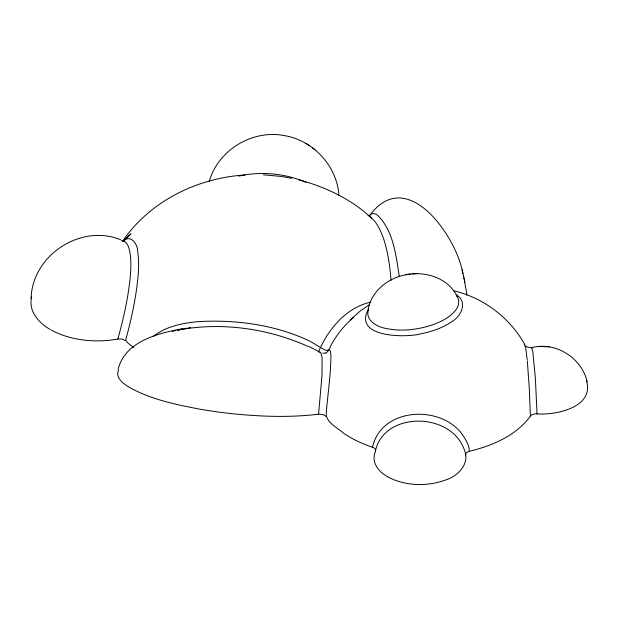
<?xml version="1.0" encoding="UTF-8"?>
<svg xmlns="http://www.w3.org/2000/svg" width="619" height="619" viewBox="0 0 619 619"><rect width="100%" height="100%" fill="white"/><g stroke="black" fill="none" stroke-linecap="round" stroke-linejoin="round"><path stroke-width="0.93" d="M375.493 451.352C375.578 450.493 375.795 450.423 375.578 451.135C373.961 454.64 373.567 458.71 374.696 462.416C376.986 469.782 383.486 474.827 390.156 478.139C407.403 486.201 428 486.441 445.765 479.934C457.89 476.351 470.084 463.561 464.536 450.439C451.831 411.821 385.041 411.024 375.663 450.067C375.431 448.868 374.363 448.063 373.319 447.576C362.866 443.978 352.644 439.451 343.514 433.145C337.432 427.659 325.354 422.026 326.244 412.927C327.536 397.963 329.525 383.053 330.523 368.057C330.275 365.79 332.952 342.833 326.809 352.544M31.089 298.737C31.902 255.562 80.772 223.266 120.806 239.816M315.798 414.521L318.568 414.165L322.012 375.23L322.073 357.473L320.696 352.559L308.401 346.23M31.298 298.505C28.915 311.976 39.291 323.304 50.24 329.486M318.514 351.979C327.884 329.47 345.897 307.682 370.688 302.142M118.113 369.334C124.852 341.572 157.698 333.277 182.241 328.782M372.506 447.251C381.289 406.861 442.214 404.161 463.283 435.807C465.968 440.132 469.945 446.771 469.101 451.375C468.188 451.63 467.314 452.11 466.811 452.528C466.115 453.162 465.465 453.905 465.681 455.05M31.445 297.855L31.731 296.563M133.549 347.661C131.104 345.209 127.027 343.104 125.649 340.156C129.897 324.766 133.441 309.167 135.948 293.398C137.936 279.641 139.762 265.551 137.704 251.693C137.929 244.466 130.57 233.611 123.32 241.224M51.292 330.089C70.62 340.605 95.837 343.096 117.834 339.034C123.073 320.178 127.452 301.02 129.781 281.575C130.748 272.569 131.421 263.415 130.261 254.394C129.386 249.264 128.118 241.039 121.579 240.621M368.212 309.013C371.965 289.336 391.208 275.741 410.459 274.217M531.241 348.126L531.582 347.499L538.089 346.47L542.979 346.632M209.222 181.707C217.695 150.324 252.111 129.479 283.873 135.53C312.564 139.956 336.31 165.118 338.833 194.072M368.529 309.554C364.699 320.062 377.017 326.886 385.66 328.38C401.035 331.707 417.237 329.873 432.085 324.99C440.14 322.151 448.195 318.344 454.145 312.046C458.075 308.061 460.528 301.538 457.139 296.462C448.272 277.784 424.959 270.812 405.762 274.674M369.203 216.774C370.139 212.286 375.625 213.052 378.062 215.698C393.676 231.638 395.998 255.585 399.301 276.546M118.631 370.116C115.018 376.847 122.547 383.068 127.553 386.241C149.411 399.185 174.775 404.346 199.45 409.097C210.104 410.977 220.828 412.478 231.583 413.631C259.33 416.51 287.402 417.608 315.187 414.591M122.639 241.147C149.891 201.229 197.229 177.97 244.892 174.976M530.398 416.138L529.291 388.067L527.303 360.769M530.166 416.463C515.805 435.768 492.391 445.711 469.643 451.228M369.93 215.203C407.109 164.971 456.652 236.822 462.896 273.389M368.483 309.043C352.497 337.672 405.778 337.951 420.966 333.819C431.845 331.606 442.67 327.969 451.847 321.586C461.14 316.541 468.034 301.987 456.66 295.07M530.421 416.107C531.682 414.49 533.849 413.956 535.806 413.832C555.042 415.55 594.689 407.635 586.487 380.615M123.715 240.837L130.957 233.812L123.235 241.286M350.369 319.683L360.931 310.436L369.466 304.68M524.409 344.481L525.647 347.623L527.195 359.716M153.133 336.574C165.753 326.406 182.334 323.118 198.072 321.656C234.941 319.489 273.002 324.464 306.846 339.746C312.487 342.23 317.431 345.975 322.878 348.783C326.824 351.871 329.741 350.439 330.755 345.727C336.589 334.933 344.257 325.014 353.89 317.354M325.71 353.31L326.29 352.954M319.922 352.505L320.472 352.42M172.299 331.49L173.916 331.026M174.736 330.809L175.548 330.6M238.779 176.129C261.071 171.045 285.042 173.405 306.041 182.342M177.251 330.175L178.968 329.788M177.483 330.159C220.496 321.888 266.41 328.147 306.405 345.704M177.576 330.159L181.251 329.432M183.092 329.068L190.459 327.613M180.702 329.416L182.45 329.076M117.834 339.034L122.198 339.073L125.518 340.636M318.568 414.165L322.971 414.49L325.934 416.339M412.618 274.016L416.943 273.598M322.747 353.201L325.439 352.977M538.089 346.47C560.265 344.419 582.2 360.01 587.191 381.776M544.658 346.686L549.146 346.833M263.385 174.806L281.552 176.492L291.711 178.342M453.595 290.775C483.547 297.693 510.064 317.841 524.904 344.752M298.977 179.881C326.871 187.255 354.045 200.486 374.565 221.045C377.938 225.355 380.383 230.307 382.356 235.382C387.796 249.728 389.684 265.118 391.084 280.306M306.978 345.982L307.55 346.269M368.081 215.28L371.694 217.903M525.732 345.975L527.496 347.135L531.721 347.553L532.82 351.724L535.381 378.108L537.021 413.848M305.987 143.376L309.09 145.542M312.479 147.864L314.916 149.566M456.149 295.108L457.139 296.462M463.546 276.02L466.927 294.211M338.214 194.459L338.5 195.426M461.96 269.807L463.677 276.453M464.382 279.618L464.954 282.419M464.041 278.039L464.281 279.215M466.401 293.669L466.664 295.24"/></g></svg>
